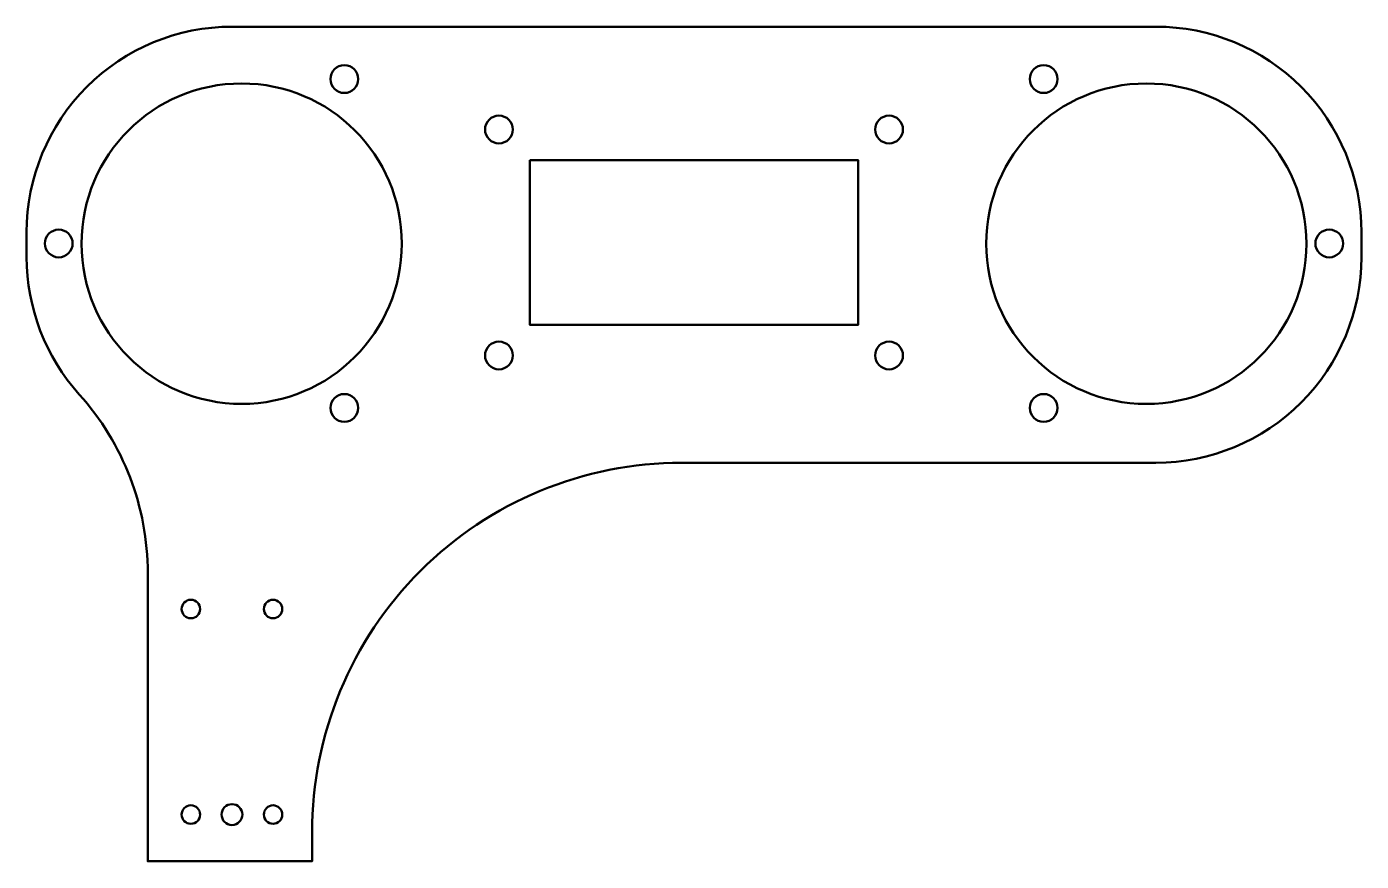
# Model space of a CAD drawing. Header units: inches. Extents: x 4.6 to 17.4, y 4.5 to 12.5.
import ezdxf

# ---------------------------------------------------------------- set-up
doc = ezdxf.new("R2010")
doc.units = ezdxf.units.IN
doc.header["$MEASUREMENT"] = 0
doc.layers.add('Visible Edges(ANSI)', color=7, linetype='Continuous', lineweight=50)

msp = doc.modelspace()

# ---------------------------------------------------------------- linework, layer by layer
at = {"layer": 'Visible Edges(ANSI)'}
msp.add_lwpolyline([(4.603, 10.29), (4.603, 10.529, -0.414214), (6.572, 12.498), (15.428, 12.498, -0.414214), (17.397, 10.529), (17.397, 10.29, -0.414214), (15.428, 8.321), (10.882, 8.321, 0.414214), (7.339, 4.778), (7.339, 4.502), (5.764, 4.502), (5.764, 7.263, 0.185116), (5.108, 8.974, -0.185116)], format="xyb", close=True, dxfattribs=at)
msp.add_lwpolyline([(9.425, 11.218), (12.575, 11.218), (12.575, 9.643), (9.425, 9.643)], close=True, dxfattribs=at)
for centre, radius in [((7.648, 11.996), 0.133), ((14.352, 11.996), 0.133), ((6.664, 10.419), 1.535), ((15.336, 10.419), 1.535), ((9.13, 11.513), 0.133), ((12.87, 11.513), 0.133), ((4.911, 10.421), 0.133), ((17.089, 10.421), 0.133), ((9.13, 9.348), 0.133), ((12.87, 9.348), 0.133), ((7.648, 8.846), 0.133), ((14.352, 8.846), 0.133), ((6.177, 6.919), 0.0885), ((6.965, 6.919), 0.0885), ((6.177, 4.95), 0.0885), ((6.571, 4.95), 0.1), ((6.965, 4.95), 0.0885)]:
    msp.add_circle(centre, radius, dxfattribs=at)

doc.saveas('drawing.dxf')
